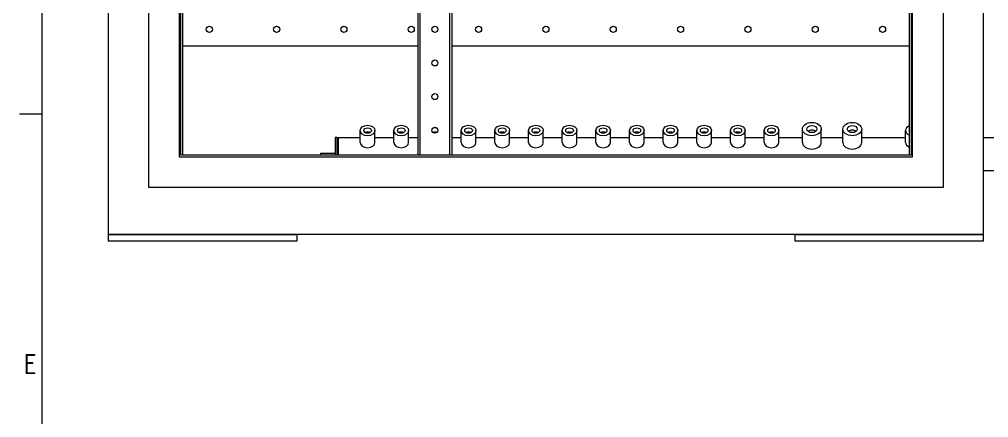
# Model space of a CAD drawing. Header units: millimetres. Extents: x 0 to 8410, y 0 to 5940.
# Drawn here: x 166 to 1606, y 3261 to 3854 of the extents above; entities that cross this region are included whole.
import ezdxf

# ---------------------------------------------------------------- set-up
doc = ezdxf.new("R2010")
doc.units = ezdxf.units.MM
doc.header["$LTSCALE"] = 10
doc.layers.get('0').update_dxf_attribs({"color": 3, "lineweight": 5, "true_color": 0x00ff00})
doc.layers.add('가시적인 것(ISO)', color=3, linetype='Continuous', lineweight=5, true_color=0x00ff00)
doc.layers.add('경계(ISO)', color=7, linetype='Continuous', lineweight=5)
doc.styles.add('문자 텍스트_PSTEK_POSCO', font='isocp.shx')

# ---------------------------------------------------------------- blocks, each defined once
blk = doc.blocks.new('경계 Default Border')
at = {"layer": '경계(ISO)'}
blk.add_line((20, 371.25), (16.6, 371.25), dxfattribs=at)
at = {"layer": '경계(ISO)', "flags": 128}
blk.add_lwpolyline([(20, 20), (20, 574), (821, 574), (821, 20), (20, 20)], dxfattribs=at)
at = {"layer": '경계(ISO)', "color": 2, "true_color": 0xffff00, "insert": (17.24, 332.6), "char_height": 3, "attachment_point": 7, "style": '문자 텍스트_PSTEK_POSCO'}
blk.add_mtext('E', dxfattribs=at)

msp = doc.modelspace()

# ---------------------------------------------------------------- linework, layer by layer
at = {"layer": '가시적인 것(ISO)'}
for p, q in [((298.1, 5633.8), (298.1, 3533.8)), ((1598.1, 3533.8), (1598.1, 5633.8)), ((358.1, 3603.8), (358.1, 5563.8)), ((1538.1, 5563.8), (1538.1, 3603.8)), ((403.5, 5518.4), (403.5, 3649.2)), ((405.8, 3651.5), (405.8, 5516.1)), ((761.1, 3651.5), (761.1, 5516.1)), ((805.1, 3651.5), (805.1, 5516.1)), ((808.1, 5516.1), (808.1, 3651.5)), ((1488.1, 3651.5), (1488.1, 5516.1)), ((1490.4, 5516.1), (1490.4, 3651.5)), ((1492.7, 3649.2), (1492.7, 5518.4)), ((408.1, 5103.8), (408.1, 3651.5)), ((758.1, 3651.5), (758.1, 5103.8)), ((758.1, 3813.8), (408.1, 3813.8)), ((1488.1, 3813.8), (808.1, 3813.8)), ((672.1, 3670.6), (672.1, 3688.3)), ((694.1, 3670.6), (694.1, 3688.3)), ((722.1, 3670.6), (722.1, 3688.3)), ((744.1, 3670.6), (744.1, 3688.3)), ((822.1, 3670.6), (822.1, 3688.3)), ((844.1, 3670.6), (844.1, 3688.3)), ((872.1, 3670.6), (872.1, 3688.3)), ((894.1, 3670.6), (894.1, 3688.3)), ((922.1, 3670.6), (922.1, 3688.3)), ((944.1, 3670.6), (944.1, 3688.3)), ((972.1, 3670.6), (972.1, 3688.3)), ((994.1, 3670.6), (994.1, 3688.3)), ((1022.1, 3670.6), (1022.1, 3688.3)), ((1044.1, 3670.6), (1044.1, 3688.3)), ((1072.1, 3670.6), (1072.1, 3688.3)), ((1094.1, 3670.6), (1094.1, 3688.3)), ((1122.1, 3670.6), (1122.1, 3688.3)), ((1144.1, 3670.6), (1144.1, 3688.3)), ((1172.1, 3670.6), (1172.1, 3688.3)), ((1194.1, 3670.6), (1194.1, 3688.3)), ((1222.1, 3670.6), (1222.1, 3688.3)), ((1244.1, 3670.6), (1244.1, 3688.3)), ((1272.1, 3670.6), (1272.1, 3688.3)), ((1294.1, 3670.6), (1294.1, 3688.3)), ((1329.1, 3670.6), (1329.1, 3690.4)), ((1357.1, 3670.6), (1357.1, 3690.4)), ((1389.1, 3670.6), (1389.1, 3690.4)), ((1417.1, 3670.6), (1417.1, 3690.4)), ((1482.1, 3670.6), (1482.1, 3688.3)), ((635.1, 3677.7), (635.1, 3651.5)), ((638.1, 3677.7), (635.1, 3677.7)), ((638.1, 3675.8), (639.3, 3677.7)), ((638.1, 3651.5), (638.1, 3677.7)), ((639.3, 3677.7), (639.3, 3651.5)), ((639.3, 3677.7), (672.1, 3677.7)), ((694.1, 3677.7), (722.1, 3677.7)), ((744.1, 3677.7), (758.1, 3677.7)), ((808.1, 3677.7), (822.1, 3677.7)), ((844.1, 3677.7), (872.1, 3677.7)), ((894.1, 3677.7), (922.1, 3677.7)), ((944.1, 3677.7), (972.1, 3677.7)), ((994.1, 3677.7), (1022.1, 3677.7)), ((1044.1, 3677.7), (1072.1, 3677.7)), ((1094.1, 3677.7), (1122.1, 3677.7)), ((1144.1, 3677.7), (1172.1, 3677.7)), ((1194.1, 3677.7), (1222.1, 3677.7)), ((1244.1, 3677.7), (1272.1, 3677.7)), ((1294.1, 3677.7), (1329.1, 3677.7)), ((1357.1, 3677.7), (1389.1, 3677.7)), ((1417.1, 3677.7), (1482.1, 3677.7)), ((1598.1, 3677.7), (1613.1, 3677.7)), ((403.5, 3649.2), (1492.7, 3649.2)), ((1490.4, 3651.5), (405.8, 3651.5)), ((613.1, 3654.4), (613.1, 3651.5)), ((635.1, 3654.4), (613.1, 3654.4)), ((1598.1, 3629.1), (1613.1, 3629.1)), ((1538.1, 3603.8), (358.1, 3603.8)), ((1598.1, 3533.8), (298.1, 3533.8)), ((298.1, 3533.8), (578.1, 3533.8)), ((298.1, 3533.8), (298.1, 3523.8)), ((578.1, 3533.8), (578.1, 3523.8)), ((1318.1, 3533.8), (1598.1, 3533.8)), ((1318.1, 3523.8), (1318.1, 3533.8)), ((1598.1, 3523.8), (1598.1, 3533.8)), ((578.1, 3523.8), (298.1, 3523.8)), ((1598.1, 3523.8), (1318.1, 3523.8))]:
    msp.add_line(p, q, dxfattribs=at)
for centre in [(448.1, 3838.8), (548.1, 3838.8), (648.1, 3838.8), (748.1, 3838.8), (783.1, 3838.8), (848.1, 3838.8), (948.1, 3838.8), (1048.1, 3838.8), (1148.1, 3838.8), (1248.1, 3838.8), (1348.1, 3838.8), (1448.1, 3838.8), (783.1, 3788.8), (783.1, 3738.8), (783.1, 3688.8)]:
    msp.add_circle(centre, 4.5, dxfattribs=at)
for centre, major_axis in [((1343.1, 3690.4), (-14, 0)), ((1403.1, 3690.4), (-14, 0)), ((683.1, 3688.3), (-11, 0)), ((683.1, 3688.3), (5.68, 0)), ((733.1, 3688.3), (-11, 0)), ((733.1, 3688.3), (5.68, 0)), ((833.1, 3688.3), (-11, 0)), ((833.1, 3688.3), (5.68, 0)), ((883.1, 3688.3), (-11, 0)), ((883.1, 3688.3), (5.68, 0)), ((933.1, 3688.3), (-11, 0)), ((933.1, 3688.3), (5.68, 0)), ((983.1, 3688.3), (-11, 0)), ((983.1, 3688.3), (5.68, 0)), ((1033.1, 3688.3), (-11, 0)), ((1033.1, 3688.3), (5.68, 0)), ((1083.1, 3688.3), (-11, 0)), ((1083.1, 3688.3), (5.68, 0)), ((1133.1, 3688.3), (-11, 0)), ((1133.1, 3688.3), (5.68, 0)), ((1183.1, 3688.3), (-11, 0)), ((1183.1, 3688.3), (5.68, 0)), ((1233.1, 3688.3), (-11, 0)), ((1233.1, 3688.3), (5.68, 0)), ((1283.1, 3688.3), (-11, 0)), ((1283.1, 3688.3), (5.68, 0)), ((1343.1, 3690.4), (7.4, 0)), ((1403.1, 3690.4), (7.4, 0))]:
    msp.add_ellipse(centre, major_axis=major_axis, ratio=0.707107, dxfattribs=at)
for centre, major_axis, start_param, end_param in [((683.1, 3682.2), (5.36, 0), 0.870693, 2.2709), ((683.1, 3682.2), (-5.41, 0), 4.010252, 5.414526), ((733.1, 3682.2), (5.36, 0), 0.870693, 2.2709), ((733.1, 3682.2), (-5.41, 0), 4.010252, 5.414526), ((783.1, 3688.3), (5.68, 0), 0.846734, 2.294859), ((783.1, 3682.2), (5.36, 0), 0.998794, 2.142799), ((783.1, 3682.2), (-5.41, 0), 4.139241, 5.285537), ((833.1, 3682.2), (5.36, 0), 0.870693, 2.2709), ((833.1, 3682.2), (-5.41, 0), 4.010252, 5.414526), ((883.1, 3682.2), (5.36, 0), 0.870693, 2.2709), ((883.1, 3682.2), (-5.41, 0), 4.010252, 5.414526), ((933.1, 3682.2), (5.36, 0), 0.870693, 2.2709), ((933.1, 3682.2), (-5.41, 0), 4.010252, 5.414526), ((983.1, 3682.2), (5.36, 0), 0.870693, 2.2709), ((983.1, 3682.2), (-5.41, 0), 4.010252, 5.414526), ((1033.1, 3682.2), (5.36, 0), 0.870693, 2.2709), ((1033.1, 3682.2), (-5.41, 0), 4.010252, 5.414526), ((1083.1, 3682.2), (5.36, 0), 0.870693, 2.2709), ((1083.1, 3682.2), (-5.41, 0), 4.010252, 5.414526), ((1133.1, 3682.2), (5.36, 0), 0.870693, 2.2709), ((1133.1, 3682.2), (-5.41, 0), 4.010252, 5.414526), ((1183.1, 3682.2), (5.36, 0), 0.870693, 2.2709), ((1183.1, 3682.2), (-5.41, 0), 4.010252, 5.414526), ((1233.1, 3682.2), (5.36, 0), 0.870693, 2.2709), ((1233.1, 3682.2), (-5.41, 0), 4.010252, 5.414526), ((1283.1, 3682.2), (5.36, 0), 0.870693, 2.2709), ((1283.1, 3682.2), (-5.41, 0), 4.010252, 5.414526), ((1343.1, 3684.1), (-7.12, 0), 3.778115, 5.646663), ((1343.1, 3684.1), (6.94, 0), 0.630435, 2.511158), ((1403.1, 3684.1), (-7.12, 0), 3.778115, 5.646663), ((1403.1, 3684.1), (6.94, 0), 0.630435, 2.511158), ((1493.1, 3688.3), (-11, 0), 5.184251, 7.38212), ((1493.1, 3688.3), (-5.68, 0), 5.789008, 6.777362), ((683.1, 3670.6), (11, 0), 3.141593, 6.283185), ((733.1, 3670.6), (11, 0), 3.141593, 6.283185), ((833.1, 3670.6), (11, 0), 3.141593, 6.283185), ((883.1, 3670.6), (11, 0), 3.141593, 6.283185), ((933.1, 3670.6), (11, 0), 3.141593, 6.283185), ((983.1, 3670.6), (11, 0), 3.141593, 6.283185), ((1033.1, 3670.6), (11, 0), 3.141593, 6.283185), ((1083.1, 3670.6), (11, 0), 3.141593, 6.283185), ((1133.1, 3670.6), (11, 0), 3.141593, 6.283185), ((1183.1, 3670.6), (11, 0), 3.141593, 6.283185), ((1233.1, 3670.6), (11, 0), 3.141593, 6.283185), ((1283.1, 3670.6), (11, 0), 3.141593, 6.283185), ((1343.1, 3670.6), (14, 0), 3.141593, 6.283185), ((1403.1, 3670.6), (14, 0), 3.141593, 6.283185), ((1493.1, 3670.6), (-11, 0), 0, 1.098934)]:
    msp.add_ellipse(centre, major_axis=major_axis, ratio=0.707107, start_param=start_param, end_param=end_param, dxfattribs=at)

# ---------------------------------------------------------------- block references
at = {"xscale": 10, "yscale": 10, "zscale": 10}
msp.add_blockref('경계 Default Border', (0, 0), dxfattribs=at)

doc.saveas('drawing.dxf')
